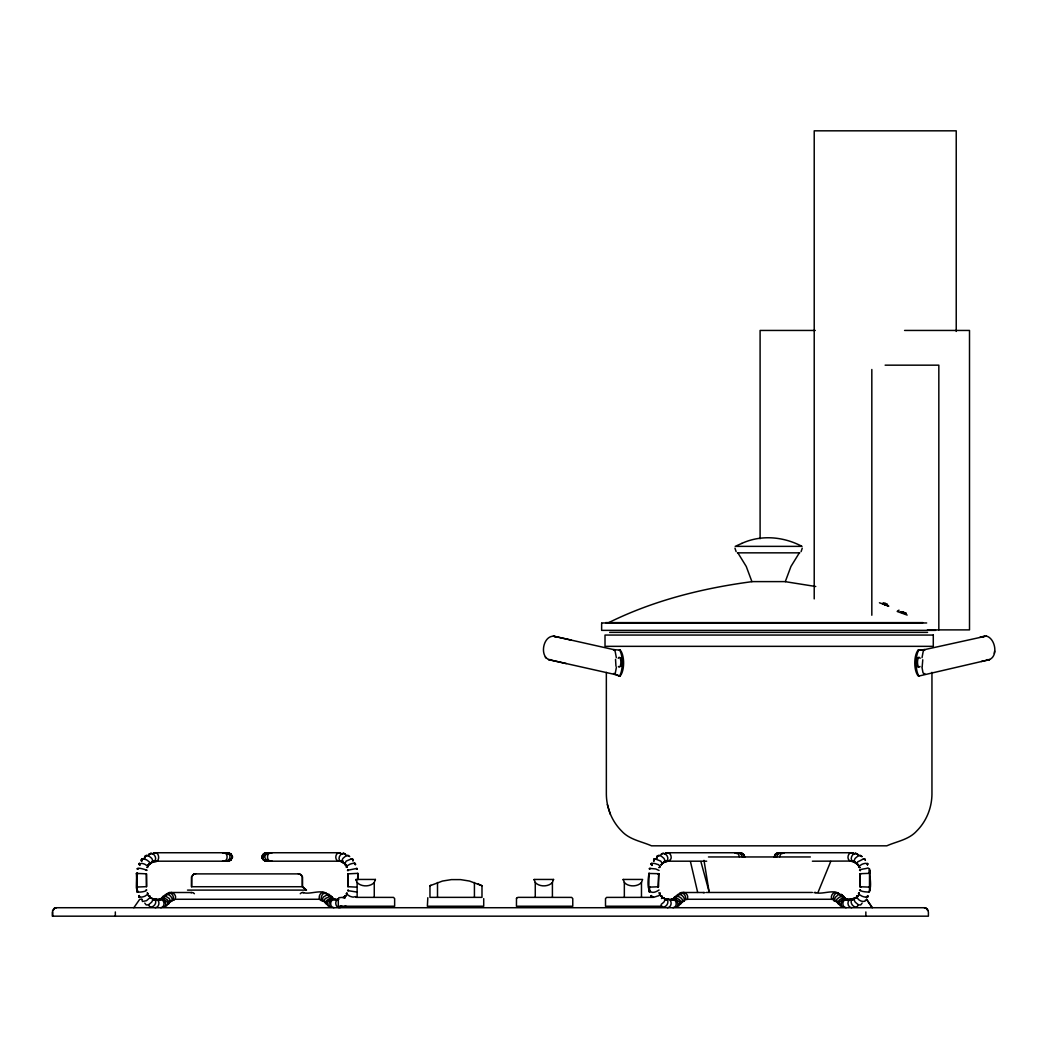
<?xml version="1.0" encoding="UTF-8"?>
<svg xmlns="http://www.w3.org/2000/svg" width="1047" height="1047" viewBox="0 0 1047 1047"><rect width="100%" height="100%" fill="white"/><g stroke="black" fill="none" stroke-linecap="round" stroke-linejoin="round"><path stroke-width="1.5" d="M924.92 649.912A6.714 1.688 90 0 0 924.174 649.637L918.088 650.161A14.278 5.916 90 0 0 914.79 663.405A14.278 5.916 90 0 0 918.402 676.153L987.439 660.12C998.851 658.341 995.933 638.591 986.379 636.053M149.76 863.409L147.98 864.914L150.349 862.898M143.099 858.88L146.501 859.77L149.289 861.903L149.917 864.037L148.281 864.914M344.699 897.789L345.602 895.656M661.966 863.409L661.599 864.521M655.186 858.88L660.722 861.118L662.267 863.409L661.115 864.822L662.07 863.409M865.398 900.08L865.031 901.179C861.93 902.37 857.179 899.818 856.878 896.428L857.205 895.957M149.865 863.409L148.91 864.822M150.061 863.409L149.093 864.822M344.332 897.057L345.497 895.656M662.267 863.409L661.298 864.822M869.494 890.186L869.52 868.722M869.285 887.123L869.952 887.045L869.285 886.927C870.973 886.744 870.397 892.214 868.644 892.031C872.387 887.123 869.455 876.81 869.612 870.293M160.662 899.622L161.29 898.457L160.937 899.622M162.154 897.803L163.397 896.324L162.324 897.148L162.56 898.575L162.782 896.638M162.35 897.803L162.874 896.638M672.868 899.622L673.3 898.457C676.493 897.096 681.44 899.883 681.44 903.469L678.652 904.294M779.557 856.97L780.643 853.986L784.242 852.886M673.142 899.622L674.098 898.13L671.533 899.674M616.395 667.332L615.374 672.737L613.908 674.255L549.191 659.741C539.218 656.103 543.184 635.411 553.942 636.236L571.047 640.057M922.027 657.686L923.114 651.823A7.957 2.657 -90 0 1 924.593 649.637L986.392 636.053M994.323 653.38L994.637 651.025M776.756 856.97L778.026 853.986M225.877 861.053C230.667 862.78 234.593 855.386 229.332 853.305M774.675 856.97L775.5 854.862M774.872 856.97L775.016 855.883M231.086 853.986L232.539 856.97L229.856 860.634M232.539 856.97L231.073 859.967M774.073 856.97L775.513 853.986M774.27 856.97L775.709 853.986M139.159 896.899L139.382 895.604M346.557 867.256L346.858 865.961L346.204 866.916L347.29 867.479M355.391 864.351L355.234 863.566M355.313 864.861L354.894 863.356M651.365 896.899L651.286 895.604M651.129 896.559L651.587 895.604M660.12 893.994C660.029 891.285 660.225 896.533 657.267 896.114A5.117 1.675 -19.2 0 1 653.721 897.109L651.169 896.899L651.797 897.109M660.317 893.994L660.16 893.209M858.684 866.484L859.181 867.479M802.251 548.183L801.086 551.612M138.806 896.559L139.277 895.604L139.055 896.899M346.387 866.484L346.636 867.256M355.705 864.351L354.697 863.356M651.012 896.559L651.483 895.604L651.26 896.899M858.789 866.484L858.946 867.256M615.531 659.322L615.95 666.232M374.263 897.358L374.263 882.516L375.402 879.441L355.98 879.441L357.132 882.516L357.132 897.358M535.266 897.358L535.266 882.516L534.114 879.441L553.536 879.441L552.41 882.516L552.41 897.358M641.471 897.358L641.471 882.516L642.596 879.441L623.187 879.441L624.339 882.516L624.339 897.358M151.095 862.78L151.776 862.414L150.153 862.898L151.959 862.414L152.6 861.053A4.057 2.46 46.3 0 0 151.606 858.252L148.91 856.014A5.261 3.18 46.3 0 0 145.978 855.635L144.669 857.362L145.415 856.014M152.299 861.825L152.496 861.053M656.953 858.252A4.057 2.46 46.3 0 1 656.875 857.362L657.424 856.014L656.678 857.362A4.057 2.46 46.3 0 0 656.757 858.252M664.505 861.053L664.505 861.825M850.203 899.412L849.287 899.831L856.446 897.567L854.745 898.064L854.3 899.412A4.057 2.46 46.3 0 0 855.294 902.213L857.99 904.464A5.261 3.18 46.3 0 0 860.817 904.83L862.126 903.103M656.783 857.362L656.979 856.59M375.114 880.187L375.402 879.441M553.248 880.187L553.536 879.441M141.751 899.347L142.471 901.48L146.501 900.695L149.813 897.789L149.59 895.957L148.085 895.551L148.988 895.656M352.944 861.118L353.153 859.77L352.119 858.985L352.826 859.286M661.966 897.057L660.997 895.656L662.228 896.428L661.495 898.562M52.481 910.864L54.222 908.286L56.106 907.723L872.373 907.723L866.654 899.268M52.834 910.864L54.575 908.286L56.459 907.723M922.198 666.546L922.773 659.78M818.073 892.266L830.755 861.367M852.939 898.967L852.088 899.386C848.476 903.077 855.87 910.576 858.318 905.014M166.434 894.989C169.418 888.615 179.587 895.421 173.907 900.394M678.639 894.989L680.144 893.065M231.086 859.09L231.753 858.069M262.64 855.883L266.226 852.886M262.718 854.862L262.064 856.97L262.732 859.09M686.806 899.713C690.091 895.133 683.913 890.015 679.595 893.484M146.75 890.015L146.043 889.898C148.844 891.272 135.94 893.274 137.89 891.246M347.552 870.279L348.35 870.567L347.539 870.463M649.624 891.521L649.52 886.927M870.149 873.42C869.35 874.206 871.078 865.712 865.961 868.552C864.77 868.814 858.92 869.324 860.359 870.567M137.851 892.031L136.961 891.743L137.785 891.246C134.827 889.322 137.563 877.805 136.568 873.42L137.419 873.538M347.656 870.279L356.739 868.434M357.079 868.945L356.634 868.434M649.86 892.031L649.166 891.743L649.794 891.246M374.263 882.516C370.193 887.005 361.202 886.992 357.132 882.516M552.41 882.516C548.327 887.005 539.349 886.992 535.266 882.516M641.471 882.516C637.401 887.005 628.409 886.992 624.339 882.516M133.82 907.723L139.722 899.268L142.078 899.268M344.803 895.957L344.777 897.789L344.633 897.057M653.969 859.286L653.655 861.118L654.558 858.985M857.1 895.957L856.983 897.789L856.577 896.428L857.689 895.656L856.786 897.789M799.358 552.842L790.943 566.479L785.302 581.609L751.903 581.609L746.262 566.479L737.86 552.842M346.662 894.504L347.094 892.999L346.583 893.994M355.784 896.559L353.192 897.109A5.117 1.675 19.2 0 1 349.646 896.127L346.387 893.994L346.636 893.209M651.705 863.356L650.815 863.906L651.954 865.411M651.26 863.566L651.587 864.861M660.212 866.484C660.879 868.238 659.06 863.945 657.267 864.351A5.117 1.675 19.2 0 0 653.721 863.356L651.901 863.356L651.208 864.351M858.946 893.209L859.181 894.504L861.851 896.114A5.117 1.675 19.2 0 0 865.398 897.109L866.406 897.187M867.544 896.899L867.714 896.114M674.988 896.638L674.648 898.575M139.159 863.566L140.049 865.411M651.169 863.566L652.059 865.411M858.841 893.209L858.867 894.504M924.815 673.509L924.174 674.163M859.063 865.961L858.645 867.256L860.189 867.544M144.866 856.59L146.083 855.635M139.081 895.604L139.591 897.109M159.851 899.779L161.696 898.13M867.518 864.861L867.741 863.566L865.398 863.356A5.117 1.675 -19.2 0 0 861.851 864.351L858.592 866.484L858.841 867.256M657.176 856.59L658.288 855.635A5.261 3.193 46.3 0 1 661.115 856.014L663.811 858.252A4.057 2.46 46.3 0 1 664.806 861.053L664.164 862.414L662.358 862.898C665.67 861.341 672.632 861.576 670.996 855.883C670.512 853.083 666.586 851.538 664.74 853.986M672.135 899.779L674.294 898.692L671.821 899.674M672.331 899.779L673.443 898.823M854.195 898.653L856.341 897.567M264.066 853.986L262.836 858.069M775.33 854.862L778.431 852.886M775.526 854.862L776.272 853.986M345.746 905.864L343.534 907.068L340.798 905.864M851.512 900.04L852.088 899.386L850.897 899.268L856.25 897.567L858.422 895.551M851.708 900.04L852.284 899.386M149.525 853.946L148.949 854.601L151.161 853.397M661.73 853.946L660.958 854.601L662.489 853.541M851.407 900.04L851.996 899.386M263.504 853.986L262.038 855.883L262.221 858.069M427.817 897.724L427.372 906.231L483.714 906.231L483.714 898.627M152.535 853.986C159.537 848.502 161.644 864.181 152.783 861.629M153.32 853.305L154.341 852.886L152.731 853.986L151.789 853.541M152.64 853.986L153.516 853.305M169.326 893.732L171.734 892.502M337.278 899.831C334.072 902.134 336.205 908.613 340.34 907.579M907.186 615.073L897.187 611.474L897.659 611.003A387.403 21.882 -70.5 0 1 899.059 610.179M665.526 853.305L664.937 853.986L666.546 852.886M681.532 893.732L683.94 892.502M849.483 899.831C846.63 901.991 847.952 907.513 851.656 907.723M137.955 868.434L137.078 868.722L137.694 869.219C136.751 866.105 149.957 871.549 146.227 869.782M649.546 868.552L650.161 868.434M146.659 870.463L146.109 869.782M659.06 870.463L655.684 868.945L649.965 868.434M148.085 864.914L154.511 861.079M162.612 898.025L161.892 898.692L166.774 901.441A4.057 2.46 46.3 0 1 167.769 904.242L166.46 905.956A5.261 3.193 46.3 0 1 165.622 906.087M161.238 898.823L159.524 899.674L162.089 898.692L169.012 892.934C173.75 892.934 175.543 901.323 170.007 901.585M300.267 893.732L300.986 893.065M675.276 907.356C680.236 906.637 677.488 898.758 673.26 899.124L681.217 892.934C685.955 892.934 687.748 901.323 682.212 901.585M858.514 895.551L856.145 897.567L857.31 897.698M346.413 895.551L343.207 897.698M673.169 898.823L673.902 898.13M917.525 658.04L918.271 657.411M343.429 853.397C339.765 853.514 337.095 859.613 340.838 861.498L339.791 861.079M193.211 874.585L191.706 876.836L191.666 886.73M227.683 860.634L228.599 859.967M265.624 853.986L269.995 852.886M266.697 853.305L264.551 856.97L266.697 860.634L265.82 859.967M777.829 853.986L778.889 853.305M229.319 860.634L230.327 859.967M263.883 853.986L266.03 852.886L269.904 853.305M231.086 859.967L228.665 861.053M263.32 853.986L264.525 853.305M775.526 853.986L776.73 853.305M338.744 897.724L342.683 897.358M902.789 612.482L900.289 611.945L901.009 611.592M906.152 613.189L905.145 612.914M661.115 904.464L663.811 902.213A4.057 2.46 -46.3 0 0 664.806 899.412L664.164 898.064M193.643 874.35L191.509 876.836L191.47 886.73L302.504 886.73L306.47 890.107L187.518 890.107M982.361 637.178L984.978 636.092L980.031 637.191M347.97 869.782L347.735 870.463M356.503 869.219L357.249 868.552L356.805 869.219M860.176 869.782L859.561 870.279L860.241 870.567M151.004 862.78L151.671 862.414M170.857 901.467L172.166 899.739A4.057 2.46 46.3 0 0 171.171 896.939C169.928 894.805 165.177 892.554 164.34 896.049A4.057 2.46 46.3 0 0 164.405 896.939M657.32 856.014L658.092 855.635M663.209 862.78L663.863 862.414M683.063 901.467L684.372 899.739A4.057 2.46 46.3 0 0 683.377 896.939C682.134 894.805 677.383 892.554 676.545 896.049A4.057 2.46 46.3 0 0 676.611 896.939M150.284 853.541L148.753 854.601L150.86 853.397M155.597 861.197L152.692 861.629L154.315 861.079M153.66 861.498C157.796 859.862 154.851 853.187 150.964 853.397M159.327 899.674L162.089 898.692M665.761 861.498L666.808 861.079C669.229 858.697 667.161 854.221 664.099 853.541M673.993 898.13L672.946 899.622L674.189 898.13M159.353 899.412L158.333 899.831L159.445 899.412M337.082 899.831L338.888 899.268L333.718 899.268M337.173 899.831L337.998 899.412M670.538 899.831L671.651 899.412M142.353 858.985L141.24 859.77L141.463 861.118L141.345 859.77L142.471 858.985M653.773 859.286L655.501 858.88M653.878 859.286L654.676 858.985M153.621 899.831L154.681 899.412L153.726 899.831M333.43 899.412C329.674 900.577 329.622 907.396 333.888 907.723M665.827 899.831L666.795 899.412L664.989 898.836L667.907 899.268L665.761 898.967L667.292 900.04M666.114 899.831L666.991 899.412M845.636 899.412C841.88 900.577 841.827 907.396 846.094 907.723M429.964 885.749L442.462 881.051L451.427 879.611L460.536 879.611L469.501 881.051L481.986 885.749L481.986 897.358L429.964 897.358L429.964 885.749L430.945 885.291M607.378 623.292C652.53 600.703 702.04 588.283 751.903 581.674M341.466 853.946L343.534 853.397M343.285 861.079L338.796 861.197M854.705 853.541L853.671 853.946L855.635 853.397M193.446 874.35L194.114 874.153M778.719 853.305L782.201 852.886M139.395 863.356L138.688 864.351L141.515 863.356A5.117 1.675 19.2 0 1 145.062 864.351L148.111 866.484L147.221 867.479M139.591 863.356L138.806 863.906L139.382 864.861M147.104 867.479L148.007 866.484M859.181 892.999L858.409 893.549L858.985 894.504L859.299 892.999M866.903 897.109L867.989 896.559L867.413 895.604L867.911 896.114M228.154 861.053L229.515 860.634M777.083 853.305L782.109 853.305M264.341 853.305L265.716 852.886M776.547 853.305L777.921 852.886M146.541 873.813L146.541 886.665L136.647 887.045L137.157 891.743M348.101 873.748L347.735 886.665L356.49 887.136M357.629 879.48L357.825 873.42L357.943 879.48M649.546 891.926L649.127 886.992M860.909 886.783L859.94 886.665L859.94 873.813L860.804 873.682M146.541 886.665L146.344 873.813L136.45 873.42L136.961 891.743M357.747 879.48L357.943 873.42M649.624 886.927L648.656 887.045L649.166 891.743M860.058 873.813L860.425 873.748M193.917 874.153L195.108 873.918M658.197 873.682L649.022 873.473C646.941 884.872 647.151 897.776 659.06 890.015M648.826 887.097L649.022 873.368M657.896 886.783L658.576 886.717L658.746 873.813L658 886.783M648.774 873.42L649.624 873.538M658.092 873.879L658.746 873.813M981.222 661.508L989.703 659.597L986.902 659.728M348.232 889.898L347.97 890.683M649.86 868.434L649.166 868.722L649.794 869.219M860.241 889.898L859.561 890.186L860.176 890.683M860.359 889.898C859.587 891.534 866.772 892.109 868.945 892.031M194.402 874.009L195.632 873.892M171.721 901.035L169.902 901.035M160.793 907.723C164.667 907.461 165.06 901.676 162.128 899.831M163.07 907.356C168.449 906.506 164.745 897.685 160.152 899.268L162.089 899.255M301.837 892.646L302.74 892.502C309.977 895.198 322.803 888.065 328.235 894.989M662.188 853.541L663.366 853.397M666.062 861.498L664.884 861.629L667.803 861.197M683.927 901.035L682.107 901.035M672.999 907.723C677.775 907.356 677.016 899.203 672.344 899.268M814.043 892.646L814.946 892.502C822.183 895.198 835.009 888.065 840.44 894.989M852.847 898.967L853.815 898.836M338.338 852.886L339.254 852.742C334.386 853.109 334.687 862.218 339.909 861.053M190.999 892.646L192.818 892.646M155.244 907.723C159.38 907.579 160.453 900.577 156.396 899.412M333.234 899.412L334.15 899.268L332.409 898.13L333.548 899.622M333.142 899.412L334.255 899.268M812.393 861.197L852.114 861.053M703.204 892.646L705.024 892.646M674.098 899.255L673.169 899.412L674.137 899.831M667.449 907.723C671.585 907.579 672.658 900.577 668.601 899.412M845.348 899.412L847.272 899.674L844.615 898.13L845.754 899.622L845.78 898.954C843.149 896.415 837.508 900.067 837.652 903.469L840.427 904.294M845.439 899.412L846.552 899.268M851.002 899.268L853.92 898.836M222.566 852.886C228.626 851.381 228.626 862.571 222.566 861.053M272.037 861.053C266.003 862.571 266.003 851.381 272.037 852.886M341.414 861.629L342.539 861.498M324.766 901.035C319.06 902.004 320.958 892.633 325.656 892.934L331.781 898.025M734.772 852.886L738.384 853.986L739.47 856.97M854.614 853.541L855.739 853.397M854.561 861.498L853.619 861.629L856.341 862.898L855.307 862.78M854.745 861.498L852.088 861.079M836.972 901.035C831.266 902.004 833.163 892.633 837.862 892.934L843.987 898.025M343.102 897.698L346.217 895.551M662.463 862.898L663.497 862.78M137.419 886.927L136.62 887.097M137.314 886.927L136.935 887.097M649.52 887.123L649.323 886.927M860.804 886.783L860.058 886.665L860.137 873.813L860.909 873.682M163.201 896.324L166.368 896.638L169.405 898.575L170.726 901.65L168.933 902.593M167.441 904.399L169.234 903.469C169.221 899.883 164.327 897.109 161.094 898.457L161.984 898.13L160.047 899.779L161.251 899.124L153.595 899.268M681.139 902.593L682.932 901.65C683.024 898.064 677.252 894.609 674.438 897.148L674.569 898.575M224.621 852.886L228.77 853.986M269.995 861.053L265.598 859.967L266.514 860.634M736.826 852.886L740.556 852.886M142.17 858.985L143.295 858.88M225.877 852.886L230.51 853.986M268.739 861.053L264.865 860.634M738.083 852.886L739.326 852.742M226.309 852.886L227.592 852.742M265.519 852.886L267.011 852.742M227.382 861.197L228.874 861.053M268.097 861.053L266.815 861.197L338.992 861.197M738.515 852.886L739.797 852.742M777.725 852.886L779.217 852.742M330.368 896.219L325.277 898.575L323.863 900.996L324.91 902.475M332.697 898.13L329.805 898.457L326.769 900.394L325.447 903.469L327.24 904.399M842.573 896.219L839.419 897.148L836.762 899.399L836.147 901.65L837.94 902.593M351.412 858.88L346.177 861.118L344.672 864.037M863.618 858.88L857.624 861.903L856.839 863.409L857.807 864.822L856.538 863.409L858.318 864.914L854.64 862.414M658.707 867.544L659.623 867.479M658.197 886.783L649.624 887.123M860.726 873.682L869.481 873.342M866.209 897.187L867.741 896.899L867.597 896.114M918.088 650.161L924.593 649.637M551.389 659.728L548.576 659.597L566.309 663.576M354.2 863.278L353.192 863.356A5.117 1.675 -19.2 0 0 349.646 864.351L346.976 865.961L346.753 867.256M137.419 873.342L136.45 873.42M657.896 873.879L658.694 873.852M860.804 886.587L859.94 886.665L860.254 873.813M356.739 892.031L348.285 890.683M869.481 887.123L860.726 886.783M815.286 330.446L760.096 330.446L760.096 538.747M904.569 330.446L969.509 330.446L969.509 629.888L927.446 629.888M885.134 365.167L938.832 365.167L938.832 629.888M737.428 552.842L799.79 552.842M605.65 622.612L922.944 622.612M601.724 622.965L926.66 622.965M935.573 630.359L601.632 630.359L601.632 623.305M609.655 632.388L927.563 632.388M555.931 637.178L553.313 636.092L613.764 649.637L620.295 650.161A14.278 5.929 -90 0 1 623.606 663.405A14.278 5.929 -90 0 1 619.968 676.153L613.908 674.255M223.535 852.742L154.943 852.742L155.859 852.886M270.859 852.742L339.45 852.742M667.148 852.742L735.74 852.742M783.064 852.742L851.656 852.742C847.154 852.873 846.513 860.856 851.198 861.197M708.466 856.956L810.365 856.956M155.401 861.197L227.592 861.197L226.309 861.053M667.606 861.197L706.673 861.197M195.436 873.892L298.552 873.892M171.459 892.502L191.902 892.502M683.665 892.502L704.108 892.502M706.319 892.463L812.341 892.463M355.98 897.358L393.528 897.397L394.64 898.627L394.64 906.231L338.299 906.231L338.299 898.627M653.511 897.358L606.619 897.397L605.506 898.627L605.506 906.231L661.848 906.231M175.294 899.268L318.969 899.268M665.8 899.268L672.54 899.268M687.499 899.268L834.184 899.268M845.361 898.823L854.195 899.268M873.106 907.723L924.645 907.723M869.376 873.342L869.494 870.293M298.356 873.892L300.528 874.35M136.738 887.097L137.419 887.123M619.34 650.095L620.295 650.161M859.495 867.479L860.294 867.544M354.082 863.278L354.998 863.356M658.707 892.921L660.094 893.549M137.118 873.538L138.008 873.617M142.981 858.88L144.172 858.985M739.588 852.742L741.08 852.886M266.802 852.742L268.097 852.886M227.382 852.742L231.073 853.986M267.011 861.197L264.328 860.634M227.094 852.742L228.351 852.886M863.304 858.88L864.429 858.985M858.422 864.914L856.577 864.037M660.291 895.551L662.162 897.057M351.098 858.88L352.224 858.985M345.301 864.822L346.413 864.914M224.621 861.053C229.254 862.61 232.342 855.229 227.709 853.305L228.573 853.986M856.25 897.567L857.414 897.698M844.445 897.803L844.013 896.638L842.285 896.219L843.882 898.025M674.098 898.692L678.98 901.441A4.057 2.46 46.3 0 1 679.974 904.242L678.665 905.956A5.261 3.193 46.3 0 1 677.828 906.087M343.94 897.567L345.209 897.698M331.101 896.324L330.08 896.219L331.807 896.638L332.239 897.803M843.398 896.324L842.377 896.219L845.636 899.124C841.513 898.98 838.935 906.663 843.817 907.356M658 873.682L658.694 873.748L657.896 873.682M137.314 873.538L136.764 887.045L137.458 891.926M888.039 605.781L886.888 605.284M785.302 581.674L815.744 586.503M924.292 907.723L925.613 907.867M663.17 853.397L664.191 853.541M664.06 861.498L665.081 861.629M844.602 898.692L847.075 899.674M835.166 901.035L836.867 901.585M662.463 897.567L663.209 897.698M152.037 861.498L152.875 861.629M330.342 896.049L328.195 894.203L323.51 896.939A4.057 2.46 -46.3 0 0 322.515 899.739L324.662 901.585M332.396 898.692L333.234 898.823M672.253 899.268L673.365 899.412M160.047 899.268L160.963 899.412M851.002 861.197L856.446 862.898M814.946 892.502L815.849 892.646M664.884 898.836L667.803 899.268M302.74 892.502L303.643 892.646M335.145 899.412L333.234 899.124L336.061 899.831M152.783 898.836L155.702 899.268L153.556 898.967L155.087 900.04M851.355 852.742L853.959 853.986M855.438 853.397L857.951 854.601L856.42 853.541M851.996 861.079L853.92 861.629M833.792 900.813L834.681 900.957M667.711 899.268L668.706 899.412M339.163 852.742L341.859 853.986M343.233 853.397L344.411 853.541M331.611 907.356C326.729 906.663 329.308 898.98 333.43 899.124L331.86 898.025M156.5 899.412L152.875 898.836L154.616 899.386M155.401 899.268L157.312 899.831M298.866 873.918L301.353 874.886M348.101 873.852L348.049 886.665M357.577 873.368L348.219 873.852M619.981 676.166L613.542 673.509M924.449 674.255L922.996 672.737L921.975 667.332M887.333 605.559L888.092 605.847M888.811 606.121L884.794 604.695M885.147 603.373L887.49 604.237M884.78 604.747L887.084 605.532M740.87 852.886L743.278 853.986M265.729 861.053L263.307 859.967M228.678 852.886L230.877 853.986L232.342 856.97M883.158 602.719L885.356 603.504M882.752 604.014L884.951 604.8M740.373 852.886L741.721 853.305M266.239 861.053L263.87 859.967L262.614 858.069L263.32 859.09M228.167 852.886L229.515 853.305M886.207 604.983L888.144 605.69M883.341 604.184L879.441 602.784M904.058 612.783L902.004 611.919M904.15 612.521L902.488 611.893L904.071 612.574M147.418 892.999L148.111 893.994L145.062 896.114A5.117 1.675 -19.2 0 1 141.515 897.109L138.963 896.899M147.221 892.999L147.889 893.549M904.49 612.953L905.72 613.437L904.372 613.005M739.064 852.886L741.001 853.986L742.271 856.97M900.616 611.749L905.472 613.581M901.362 612.273L905.851 613.359L905.014 612.992M902.331 611.906L905.747 613.424M925.273 907.867L927.302 908.966L928.27 910.864M481.986 885.749L478.27 883.982M852.978 899.831L851.918 899.412L852.873 899.831M161.055 899.412L162.023 899.831M846.421 899.255L844.811 898.13L845.937 899.622M665.185 898.836L662.659 897.567L664.505 898.653M341.518 861.629L346.308 864.914M322.96 901.035L323.811 901.467M864.128 858.985L864.927 859.286M344.699 864.521L345.497 864.822M148.91 895.656L150.022 896.428M864.246 858.985L865.031 859.286M345.602 864.822L344.332 863.409L345 864.521M853.37 853.305L852.363 852.886L854.064 853.986M847.245 899.412L848.07 899.831M847.154 899.412L848.175 899.831L843.83 898.823L840.113 901.441A4.057 2.46 -46.3 0 0 839.118 904.242L840.414 905.956A5.261 3.18 -46.3 0 0 841.264 906.087M340.053 852.886L341.571 853.986M334.948 899.412L335.865 899.831M321.586 900.813C316.207 898.928 321.036 889.125 325.342 893.732M843.921 896.638L843.11 896.324L844.248 897.803L843.725 896.638M844.615 898.13L845.662 899.622M331.716 896.638L330.904 896.324L332.148 897.803L331.519 896.638M332.409 898.13L333.221 898.457M856.315 853.541L857.755 854.601L857.074 853.946M344.11 853.541L345.549 854.601L344.869 853.946M853.043 861.498C849.889 860.019 851.316 855.32 853.868 853.946L853.083 853.305M344.214 853.541L345.746 854.601M339.882 861.079L344.241 862.898L342.434 862.414L341.793 861.053M860.516 855.635L861.825 856.59L861.288 856.014M855.595 862.78L854.3 861.053A4.057 2.46 -46.3 0 1 855.294 858.252L857.99 856.014A5.261 3.18 -46.3 0 1 860.817 855.635M855.412 862.78L853.999 861.053M842.39 896.939A4.057 2.46 -46.3 0 0 842.455 896.049L841.042 894.321L841.631 894.688M841.827 894.688L838.411 894.688L835.715 896.939A4.057 2.46 -46.3 0 0 834.721 899.739L836.016 901.467M663.497 897.698L664.413 898.653L663.863 898.064M348.311 855.635L349.724 856.59M343.403 862.78L341.989 861.053L342.094 861.825M328.954 894.321L329.622 894.688M333.155 898.823L334.543 899.779M151.959 898.064L150.258 897.567L152.299 898.653M348.167 890.683L347.696 890.408M137.89 869.219L137.314 868.945M742.061 853.305L743.291 853.986M741.538 853.305L743.501 854.862L744.142 856.97M740.805 853.986L739.902 853.305L740.975 853.986M300.764 874.585L302.478 876.836L302.504 886.73M306.274 890.107L302.308 886.73L302.308 877.268L301.497 875.213M926.176 908.286L927.917 910.864M856.145 862.898L858.514 864.914M344.044 862.898L346.112 864.914M332.606 898.13L333.352 898.823L330.603 899.19L327.907 901.441A4.057 2.46 -46.3 0 0 326.913 904.242L328.208 905.956A5.261 3.18 -46.3 0 0 329.059 906.087M193.656 893.065L194.389 893.732M837.548 893.732C834.106 889.806 829.276 896.468 832.286 899.713M743.082 853.986L744.077 854.862M263.517 859.967L262.025 858.069M666.52 899.386L667.397 900.04C669.635 903.535 664.282 909.542 661.154 905.864M666.625 899.386L667.201 900.04M154.315 899.386L154.891 900.04M742.519 853.986L743.305 854.862M263.294 859.09L264.08 859.967M545.238 657.006L546.154 658.144M534.153 879.559L534.402 880.187M356.019 879.559L356.49 880.815M861.93 856.59L860.621 855.635A5.261 3.193 -46.3 0 0 858.906 855.635M342.735 862.414L342.094 861.053A4.057 2.46 -46.3 0 1 343.089 858.252L345.785 856.014A5.261 3.18 -46.3 0 1 348.612 855.635M346.858 894.504L346.4 893.549M867.439 863.566L867.413 864.861L867.544 863.566M865.254 859.77L864.73 859.286L865.398 860.398M661.704 895.957L662.07 897.057M352.721 859.286L352.957 859.77M352.525 859.286L352.891 860.398M149.499 895.957L150.061 897.057M149.394 895.957L149.76 897.057M866.458 899.268L872.177 907.723M606.344 672.357L606.357 794.359C606.527 807.944 611.906 821.241 621.499 830.899C629.456 839.759 641.301 841.304 651.496 845.819L886.809 845.819C897.017 841.304 908.848 839.759 916.806 830.899C926.412 821.241 931.751 807.944 931.948 794.359L931.948 672.357M736.12 551.612L734.955 548.183M743.867 854.862L744.744 856.97M231.099 854.862L231.557 855.883M623.462 880.187L623.187 879.441M155.192 900.04C157.848 903.914 150.755 910.249 148.582 905.014M141.646 861.118L141.764 859.286L141.751 861.118M607.352 804.541L610.309 814.304M700.875 861.55L709.225 892.201M842.272 895.277L842.455 896.049M152.404 898.653L152.6 899.412A4.057 2.46 -46.3 0 1 151.606 902.213L148.91 904.464A5.261 3.193 -46.3 0 1 146.083 904.83L144.774 903.103M690.483 861.76L697.668 892.41M703.99 860.359L709.185 892.345M744.365 855.883L744.548 856.97M616.343 657.686L615.243 651.823A7.957 2.67 -90 0 0 613.764 649.637M844.091 897.148L844.17 897.803M331.886 897.148L331.964 897.803M956.225 331.428L956.225 130.823L814.213 130.823L814.213 598.897M928.401 911.95L928.401 916.177L52.35 916.177L52.35 911.95M871.824 369.499L871.824 615.243M865.856 911.95L865.856 916.177M474.422 882.503L474.422 897.358M437.502 882.516L437.502 897.358M115.327 911.95L115.327 916.177M52.703 911.95L52.703 916.177M620.858 658.04A4.947 2.055 -90 0 1 621.447 659.335M621.578 664.793A4.947 2.055 -90 0 1 621.041 666.232M918.049 667.07A4.895 2.029 -90 0 1 917.342 666.232M919.986 666.468A4.895 1.636 -90 0 1 917.866 665.277A4.895 1.636 -90 0 1 917.983 658.825A4.895 1.636 -90 0 1 920.143 658.354M919.03 676.153A14.278 4.777 90 0 1 916.112 663.405A14.278 4.777 90 0 1 918.782 650.174M619.602 650.174A14.278 4.79 90 0 1 622.271 663.405A14.278 4.79 90 0 1 619.353 676.153M613.437 649.912A6.714 1.701 90 0 1 614.196 649.637M620.635 664.806A4.947 1.662 90 0 0 620.06 658.04A4.895 1.636 -90 0 0 618.227 658.354M620.635 664.714A4.895 1.636 -90 0 1 618.384 666.455M657.987 855.635A5.261 3.18 46.3 0 1 659.793 855.635M144.551 858.252A4.057 2.46 46.3 0 1 144.473 857.362L145.782 855.635A5.261 3.18 46.3 0 1 148.609 856.014M144.852 858.252A4.057 2.46 46.3 0 1 144.774 857.362M346.609 855.635A5.261 3.18 -46.3 0 1 348.429 855.635M653.642 859.77L653.852 861.118L653.747 859.77M674.517 897.148L674.765 898.575L675.695 896.324L674.517 897.148M516.498 898.3L516.446 906.231L572.774 906.231L572.774 898.627L571.662 897.397L517.938 897.358L516.498 898.3M147.889 866.916L147.889 866.916M741.813 543.393L735.216 546.364L802.002 546.364C783.509 536.561 761.064 534.533 741.813 543.393M933.283 635.058L605.009 635.058L605.022 646.339L933.283 646.339L933.283 635.058"/></g></svg>
